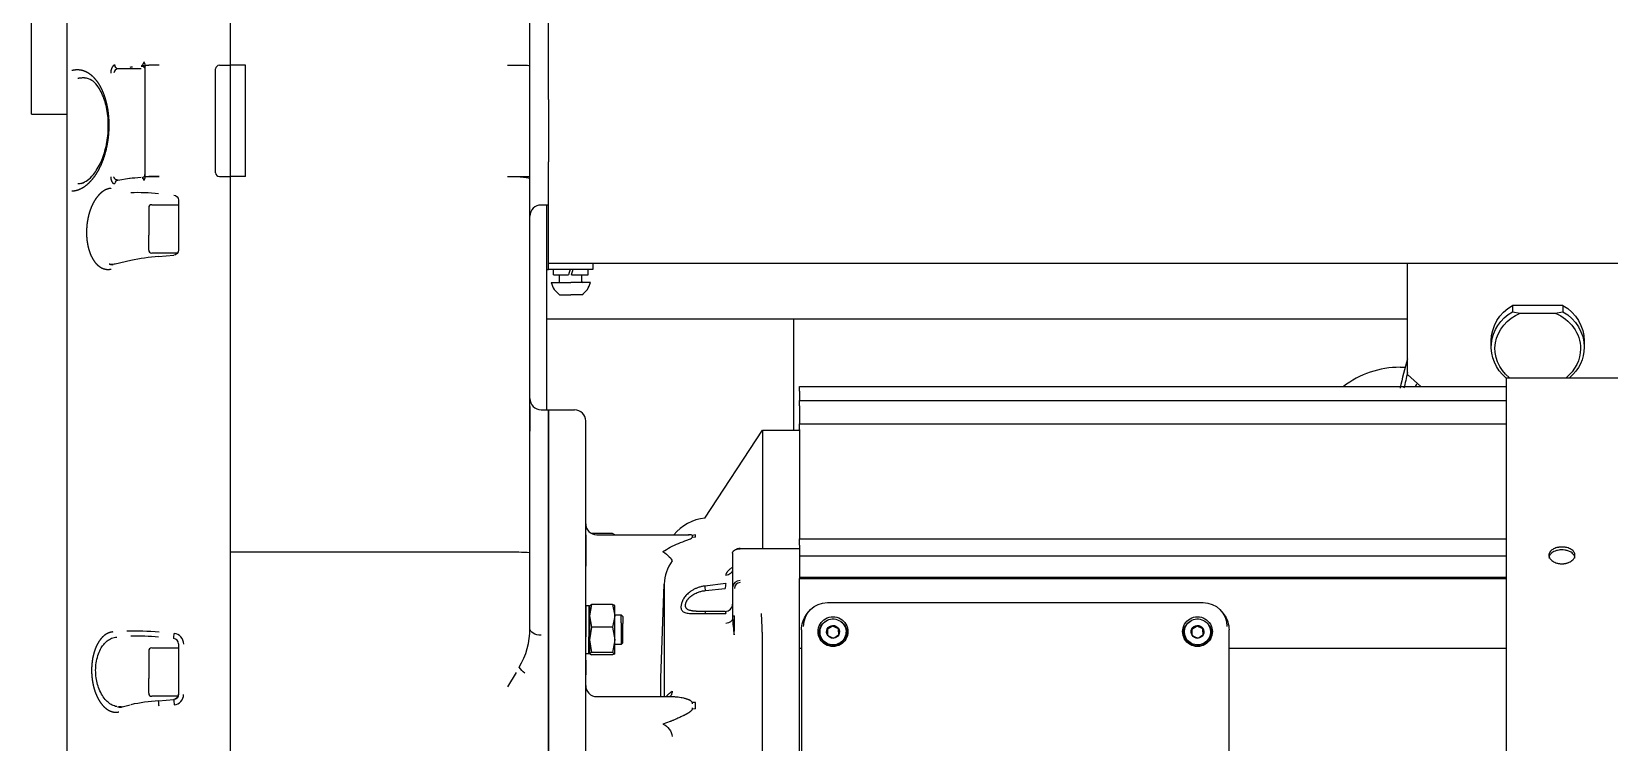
# Model space of a CAD drawing. Extents: x -1899985 to -450366, y 556196 to 2151267.
# Drawn here: x -1713473 to -1712806, y 576924 to 577224 of the extents above; entities that cross this region are included whole.
import ezdxf

# ---------------------------------------------------------------- set-up
doc = ezdxf.new("R2010")
doc.units = 0
doc.header["$LTSCALE"] = 1000
doc.header["$MEASUREMENT"] = 0
for name, color, linetype in [('A-LIN-V', 9, 'Continuous'), ('EWHS5T6M-1', 7, 'Continuous'), ('EWHS5T6M-3', 7, 'Continuous'), ('FHSGH10105-主梁-06', 7, 'Continuous')]:
    doc.layers.add(name, color=color, linetype=linetype)

# ---------------------------------------------------------------- blocks, each defined once
blk = doc.blocks.new('3243243')
at = {"layer": 'EWHS5T6M-1', "color": 4, "linetype": 'Continuous'}
for p, q in [((1568314.95, 576430.47), (1568314.95, 576477.49)), ((1568571.09, 576457.06), (1568573.21, 576457.06))]:
    blk.add_line(p, q, dxfattribs=at)
for centre, radius, start, end in [((1568717.23, 576417.78), 149.29, 163.31441, 168.24061), ((1568571.09, 576417.78), 39.29, 90, 127.58862), ((1568717.23, 576417.78), 147.71, 165.4857, 168.1137)]:
    blk.add_arc(centre, radius, start, end, dxfattribs=at)
at = {"layer": 'EWHS5T6M-3', "color": 4, "linetype": 'Continuous'}
for p, q in [((1568211.23, 576570.15), (1568211.23, 576973.28)), ((1568076.87, 576584.59), (1568076.87, 576727.05)), ((1568076.87, 576584.59), (1568076.87, 576726.22)), ((1568007.73, 576719.25), (1568007.73, 576580.31)), ((1567992.8, 576563.92), (1567992.8, 576673.92)), ((1568203.37, 576584.45), (1568203.37, 576676.6)), ((1567992.8, 576563.92), (1567992.8, 576587.49)), ((1568007.73, 576580.31), (1568007.73, 576554.76)), ((1568039.16, 576583.08), (1568029.42, 576583.08)), ((1568040.73, 576583.5), (1568040.82, 576584.5)), ((1568040.73, 576583.5), (1568040.73, 576538.44)), ((1568040.82, 576584.5), (1568040.79, 576584.49)), ((1568046.66, 576584.59), (1568042.3, 576584.59)), ((1568070.59, 576539.2), (1568070.59, 576583.02)), ((1568072.16, 576584.59), (1568076.87, 576584.59)), ((1568076.87, 576582.05), (1568076.87, 576584.59)), ((1568076.87, 576582.05), (1568076.87, 576584.59)), ((1568083.16, 576584.59), (1568076.87, 576584.59)), ((1568076.87, 576577), (1568076.87, 576582.05)), ((1568076.87, 576577), (1568076.87, 576582.05)), ((1568083.16, 576537.63), (1568083.16, 576584.59)), ((1568193.95, 576584.59), (1568201.8, 576584.59)), ((1568203.37, 576537.49), (1568203.37, 576584.45)), ((1568076.87, 576541.93), (1568076.87, 576577)), ((1568076.87, 576541.93), (1568076.87, 576577)), ((1568211.23, 576570.15), (1568211.23, 576543.85)), ((1567992.8, 576563.92), (1568007.73, 576563.92)), ((1567992.8, 576563.92), (1568007.73, 576563.92)), ((1568007.73, 576563.92), (1568007.73, 576377.79)), ((1568007.73, 576554.76), (1568007.73, 576532.15)), ((1568076.87, 576537.63), (1568076.87, 576541.93)), ((1568076.87, 576537.63), (1568076.87, 576541.93)), ((1568211.23, 576542.71), (1568211.23, 576543.85)), ((1568211.23, 576501.06), (1568211.23, 576542.71)), ((1568029.01, 576536.13), (1568029.07, 576536.08)), ((1568029.19, 576536.11), (1568034.18, 576536.86)), ((1568040.82, 576537.54), (1568040.73, 576538.44)), ((1568040.79, 576537.53), (1568040.82, 576537.54)), ((1568046.66, 576537.63), (1568042.3, 576537.63)), ((1568072.16, 576537.63), (1568076.87, 576537.63)), ((1568076.87, 576380), (1568076.87, 576537.63)), ((1568076.87, 576378.96), (1568076.87, 576537.63)), ((1568083.16, 576537.63), (1568076.87, 576537.63)), ((1568193.95, 576537.63), (1568201.8, 576537.63)), ((1568203.37, 576536.8), (1568203.37, 576537.49)), ((1568203.37, 576378.76), (1568203.37, 576536.8)), ((1568007.73, 576532.15), (1568007.73, 576377.79)), ((1568054.87, 576527.6), (1568054.87, 576506.57)), ((1568042.29, 576520.95), (1568042.3, 576520.94)), ((1568042.3, 576524.45), (1568042.3, 576512.8)), ((1568043.56, 576525.71), (1568054.87, 576525.71)), ((1568211.23, 576525.57), (1568208.09, 576525.57)), ((1568210.45, 576525.57), (1568210.45, 576439.11)), ((1568042.3, 576510.05), (1568042.29, 576510.04)), ((1568042.3, 576506.54), (1568042.3, 576512.8)), ((1568034.77, 576502.22), (1568028.14, 576500.64)), ((1568054.45, 576505.28), (1568043.56, 576505.28)), ((1568046.47, 576503.84), (1568052.87, 576504.39)), ((1568211.23, 576501.06), (1569125.8, 576501.06)), ((1568211.23, 576498.55), (1568211.23, 576501.06)), ((1568230.09, 576498.55), (1568230.09, 576501.06)), ((1568574.23, 576454), (1568574.23, 576501.06)), ((1568211.23, 576498.18), (1568210.45, 576498.18)), ((1568211.23, 576498.18), (1568211.23, 576498.55)), ((1568211.23, 576498.55), (1568230.09, 576498.55)), ((1568213.35, 576496.03), (1568213.35, 576498.55)), ((1568213.35, 576496.03), (1568219.67, 576496.03)), ((1568215.95, 576493.28), (1568215.95, 576496.03)), ((1568220.35, 576498.55), (1568219.67, 576496.03)), ((1568220.97, 576496.03), (1568221.65, 576498.55)), ((1568220.97, 576496.03), (1568227.97, 576496.03)), ((1568225.37, 576493.28), (1568225.37, 576496.03)), ((1568227.97, 576496.03), (1568227.97, 576498.55)), ((1568212.41, 576492.89), (1568220.66, 576492.89)), ((1568215.95, 576487.71), (1568220.66, 576487.71)), ((1568228.91, 576492.89), (1568220.66, 576492.89)), ((1568225.37, 576487.71), (1568220.66, 576487.71)), ((1568224.29, 576487.71), (1568224.29, 576487.7)), ((1568639.89, 576483.19), (1568618.57, 576483.19)), ((1568618.57, 576483.19), (1568618.57, 576480.54)), ((1568618.57, 576480.54), (1568621.86, 576479.87)), ((1568621.86, 576479.87), (1568636.6, 576479.87)), ((1568636.6, 576479.87), (1568639.89, 576480.54)), ((1568639.89, 576483.19), (1568639.89, 576480.54)), ((1568609.59, 576465.58), (1568609.59, 576468.24)), ((1568648.87, 576468.24), (1568648.87, 576465.58)), ((1568574.23, 576454), (1568579.85, 576448.91)), ((1568317.3, 576446.98), (1568317.3, 576448.91)), ((1568317.3, 576448.91), (1568615.87, 576448.91)), ((1568317.3, 576446.98), (1568317.3, 576443.01)), ((1568615.87, 576452.63), (1568615.87, 576261.84)), ((1568615.87, 576452.63), (1568751.8, 576452.63)), ((1568203.37, 576440.51), (1568203.37, 576430.11)), ((1568317.3, 576440.82), (1568317.3, 576443.01)), ((1568317.3, 576443.01), (1568615.87, 576443.01)), ((1568317.3, 576440.82), (1568317.3, 576433.19)), ((1568208.09, 576439.11), (1568211.23, 576439.11)), ((1568211.23, 576439.11), (1568211.23, 576260.67)), ((1568211.23, 576145.96), (1568211.23, 576439.11)), ((1568211.23, 576439.11), (1568222.23, 576439.11)), ((1568226.95, 576148.99), (1568226.95, 576434.4)), ((1568317.3, 576430.75), (1568317.3, 576433.19)), ((1568317.3, 576433.19), (1568615.87, 576433.19)), ((1568277.31, 576393.35), (1568301.59, 576430.47)), ((1568301.59, 576430.47), (1568301.59, 576380.61)), ((1568301.59, 576430.47), (1568317.3, 576430.47)), ((1568317.3, 576430.75), (1568317.3, 576384.69)), ((1568238.29, 576386.81), (1568229.51, 576386.81)), ((1568239.2, 576386.3), (1568238.29, 576386.81)), ((1568226.95, 576386.33), (1568226.95, 576373.05)), ((1568231.66, 576386.29), (1568270.73, 576386.29)), ((1568239.2, 576386.29), (1568239.2, 576386.33)), ((1568273.3, 576386.27), (1568271.89, 576386.07)), ((1568271.89, 576386.07), (1568271.89, 576385.13)), ((1568273.3, 576385.35), (1568271.89, 576385.13)), ((1568273.3, 576385.35), (1568273.3, 576386.27)), ((1568292.16, 576380.61), (1568317.3, 576380.61)), ((1568317.3, 576382.01), (1568317.3, 576384.69)), ((1568317.3, 576384.69), (1568615.87, 576384.69)), ((1568317.3, 576382.01), (1568317.3, 576380.61)), ((1568317.3, 576380.61), (1568317.3, 576380.46)), ((1568317.3, 576380.46), (1568317.3, 576367.84)), ((1568007.73, 576377.79), (1568007.73, 576199.92)), ((1568007.73, 576377.79), (1568007.73, 576199.92)), ((1568076.87, 576181.06), (1568076.87, 576378.96)), ((1568193.95, 576378.96), (1568076.87, 576378.96)), ((1568076.87, 576181.06), (1568076.87, 576377.91)), ((1568203.37, 576346.8), (1568203.37, 576378.76)), ((1568289.02, 576378.54), (1568289.02, 576363.99)), ((1568317.3, 576377.44), (1568615.87, 576377.44)), ((1568226.95, 576365.91), (1568226.95, 576373.05)), ((1568615.87, 576368.25), (1568317.3, 576368.25)), ((1568317.3, 576367.01), (1568317.3, 576367.84)), ((1568317.3, 576367.84), (1568615.87, 576367.84)), ((1568317.3, 576338.31), (1568317.3, 576367.01)), ((1568258.66, 576325.8), (1568260.1, 576365.53)), ((1568260.1, 576365.53), (1568260.1, 576318.02)), ((1568286.15, 576365.8), (1568277.31, 576364.7)), ((1568277.58, 576362.8), (1568285.87, 576363.59)), ((1568289.02, 576363.99), (1568289.02, 576352.32)), ((1568226.95, 576356.5), (1568226.95, 576343.21)), ((1568226.95, 576356.5), (1568228.24, 576356.5)), ((1568228.24, 576356.5), (1568228.24, 576343.21)), ((1568228.24, 576356.5), (1568228.52, 576355.4)), ((1568229.43, 576356.97), (1568228.52, 576352.14)), ((1568228.52, 576356.5), (1568228.52, 576352.14)), ((1568228.65, 576356.54), (1568229.43, 576356.97)), ((1568238.29, 576356.97), (1568229.43, 576356.97)), ((1568238.29, 576356.97), (1568239.2, 576352.14)), ((1568239.2, 576356.46), (1568238.29, 576356.97)), ((1568239.2, 576352.14), (1568239.2, 576356.5)), ((1568285.87, 576353.96), (1568277.58, 576353.94)), ((1568320.28, 576352.71), (1568321.01, 576353.68)), ((1568329.09, 576357.71), (1568487.8, 576357.71)), ((1568495.88, 576353.68), (1568496.61, 576352.71)), ((1568228.52, 576352.14), (1568228.52, 576341.97)), ((1568228.52, 576352.14), (1568229.43, 576347.31)), ((1568229.43, 576347.31), (1568228.52, 576341.97)), ((1568238.29, 576347.31), (1568229.43, 576347.31)), ((1568239.2, 576352.14), (1568238.29, 576347.31)), ((1568238.29, 576347.31), (1568239.2, 576341.97)), ((1568239.2, 576352.57), (1568241.87, 576352.57)), ((1568239.2, 576341.97), (1568239.2, 576352.14)), ((1568241.87, 576349.19), (1568241.87, 576352.57)), ((1568241.87, 576352.57), (1568242.66, 576351.78)), ((1568241.87, 576349.19), (1568241.87, 576340)), ((1568242.66, 576351.78), (1568242.66, 576348.82)), ((1568242.66, 576340.78), (1568242.66, 576348.82)), ((1568277.31, 576353.07), (1568286.15, 576353.08)), ((1568289.02, 576352.32), (1568289.02, 576351.09)), ((1568331.3, 576347.81), (1568329.02, 576346.33)), ((1568331.3, 576347.81), (1568331.3, 576348.08)), ((1568333.73, 576346.58), (1568331.3, 576347.81)), ((1568333.73, 576346.58), (1568333.73, 576346.85)), ((1568333.87, 576343.87), (1568333.73, 576346.58)), ((1568485.3, 576347.81), (1568483.02, 576346.33)), ((1568485.3, 576347.81), (1568485.3, 576348.08)), ((1568487.73, 576346.58), (1568485.3, 576347.81)), ((1568487.73, 576346.58), (1568487.73, 576346.85)), ((1568487.87, 576343.87), (1568487.73, 576346.58)), ((1568054.87, 576340.3), (1568054.87, 576319.03)), ((1568226.95, 576336.07), (1568226.95, 576343.21)), ((1568228.24, 576336.07), (1568228.24, 576343.21)), ((1568228.52, 576341.97), (1568229.43, 576336.62)), ((1568228.52, 576341.97), (1568228.52, 576336.11)), ((1568239.2, 576341.97), (1568238.29, 576336.62)), ((1568239.2, 576336.11), (1568239.2, 576341.97)), ((1568241.87, 576340), (1568239.2, 576340)), ((1568242.66, 576340.78), (1568241.87, 576340)), ((1568301.59, 576169.54), (1568301.59, 576345.23)), ((1568318.09, 576346.15), (1568318.09, 576188.03)), ((1568325.95, 576344.82), (1568325.95, 576345.32)), ((1568336.95, 576345.32), (1568336.95, 576344.82)), ((1568479.95, 576344.82), (1568479.95, 576345.32)), ((1568490.95, 576345.32), (1568490.95, 576344.82)), ((1568498.8, 576188.03), (1568498.8, 576346.15)), ((1568042.29, 576333.82), (1568042.3, 576333.82)), ((1568042.3, 576337.33), (1568042.3, 576325.68)), ((1568043.56, 576338.59), (1568054.87, 576338.59)), ((1568228.24, 576336.07), (1568226.95, 576336.07)), ((1568226.95, 576333.38), (1568226.95, 576327.23)), ((1568228.52, 576337.17), (1568228.24, 576336.07)), ((1568229.43, 576336.62), (1568228.52, 576336.11)), ((1568228.52, 576336.11), (1568229.43, 576335.59)), ((1568228.52, 576336.07), (1568228.52, 576336.11)), ((1568238.29, 576336.62), (1568229.43, 576336.62)), ((1568238.29, 576335.59), (1568229.43, 576335.59)), ((1568238.29, 576336.62), (1568239.2, 576336.11)), ((1568239.2, 576336.11), (1568238.29, 576335.59)), ((1568317.3, 576181.76), (1568317.3, 576338.31)), ((1568318.09, 576338.31), (1568317.3, 576338.31)), ((1568615.87, 576338.31), (1568498.8, 576338.31)), ((1568197.56, 576328.24), (1568193.95, 576322.15)), ((1568226.95, 576320.09), (1568226.95, 576327.23)), ((1568042.3, 576322.93), (1568042.29, 576322.92)), ((1568042.3, 576319.42), (1568042.3, 576325.68)), ((1568258.66, 576318.02), (1568258.66, 576325.8)), ((1568031.14, 576313.76), (1568034.44, 576314.56)), ((1568054.7, 576318.16), (1568043.56, 576318.16)), ((1568046.47, 576316.24), (1568052.98, 576316.81)), ((1568231.66, 576318.02), (1568263.74, 576318.02)), ((1568271.89, 576315.48), (1568271.87, 576314.9)), ((1568271.87, 576313.28), (1568271.89, 576312.7)), ((1568273.3, 576315.54), (1568271.89, 576315.48)), ((1568273.3, 576312.84), (1568273.3, 576315.54)), ((1568262.65, 576307.49), (1568259.61, 576306.34)), ((1568273.3, 576312.84), (1568271.89, 576312.7))]:
    blk.add_line(p, q, dxfattribs=at)
for centre, radius, start, end in [((1568029.48, 576581.2), 1.88, 91.77406, 174.57395), ((1568038.31, 576584.51), 2.48, 359.43936, 37.8711), ((1568072.16, 576583.02), 1.57, 90, 180), ((1568038.1, 576537.53), 2.68, 323.6578, 359.87958), ((1568072.16, 576539.2), 1.57, 180, 270), ((1568037.27, 576439.8), 91, 84.20105, 91.57972), ((1568043.56, 576524.45), 1.26, 90, 180), ((1568208.09, 576520.86), 4.71, 90, 180), ((1568043.56, 576506.54), 1.26, 180, 270), ((1568026.96, 576504.49), 4.11, 253.4261, 275.47231), ((1568053.5, 576409.33), 94.76, 94.25385, 101.4015), ((1568215.55, 576493.28), 0.393, 270, 0), ((1568225.77, 576493.28), 0.393, 180, 270), ((1568220.66, 576494.72), 8.45, 192.48547, 236.08829), ((1568220.66, 576494.72), 8.45, 303.91171, 347.51453), ((1568208.09, 576443.83), 4.71, 180, 270), ((1568222.23, 576434.4), 4.71, 0, 90), ((1568278.95, 576374.56), 18.86, 95, 141.53395), ((1568231.66, 576391.01), 4.71, 180, 270), ((1568196.3, 576265.85), 113.13, 86.41587, 91.19333), ((1568277.85, 576364.86), 17.76, 144.00787, 177.83436), ((1568292.08, 576363.91), 3.07, 88.58904, 178.55061), ((1568198.85, 576352.45), 79.41, 7.48674, 8.87565), ((1568368.39, 576354.47), 83.02, 172.15893, 173.69415), ((1568292.19, 576363.75), 2.39, 90.77493, 180.75662), ((1568285.88, 576357.1), 3.14, 269.96215, 359.96208), ((1568173.33, 576346.38), 30.04, 327.97973, 0.80396), ((1568346.54, 576353.51), 57.58, 182.41061, 189.36963), ((1567340.68, 576356.31), 949.13, 359.2651, 359.74293), ((1567769.48, 576326.05), 532.45, 2.06466, 2.91411), ((1568311.23, 576376.56), 34.84, 300.70928, 305.18085), ((1568874.9, 576374.39), 546.59, 182.91433, 183.19856), ((1568347.33, 576376.71), 32.81, 240.75757, 245.50843), ((1568872.64, 576374.27), 539.61, 182.91249, 183.2004), ((1568465.23, 576376.56), 34.84, 300.70928, 305.18085), ((1569028.9, 576374.39), 546.59, 182.91433, 183.19856), ((1568501.33, 576376.71), 32.81, 240.75757, 245.50843), ((1569026.64, 576374.27), 539.61, 182.91249, 183.2004), ((1568034.65, 576200.14), 145.55, 85.26506, 90.62776), ((1568037.36, 576256.32), 87.26, 84.00964, 91.70571), ((1567864.24, 576360.95), 189.52, 354.42438, 355.05675), ((1568052.62, 576340.3), 2.25, 0.07378, 83.82513), ((1568052.65, 576340.22), 4.43, 359.85834, 84.69577), ((1568301.76, 576345.23), 0.171, 178.95649, 182.85425), ((1568345.2, 576372.54), 32.83, 240.75922, 245.50678), ((1568313.78, 576372.65), 34.88, 300.71139, 305.17874), ((1568499.2, 576372.54), 32.83, 240.75922, 245.50678), ((1568467.78, 576372.65), 34.88, 300.71139, 305.17874), ((1568043.56, 576337.33), 1.26, 90, 180), ((1568231.66, 576322.73), 4.71, 180, 270), ((1568030.36, 576317.73), 4.19, 252.97509, 273.81654), ((1568053.44, 576223.15), 93.34, 94.28115, 101.53915), ((1568043.56, 576319.42), 1.26, 180, 270), ((1568129.43, 576322.15), 76.75, 183.99545, 185.70904), ((1568052.63, 576319.03), 2.24, 276.0525, 0.05241), ((1568052.65, 576318.92), 4.42, 275.29196, 0.15393)]:
    blk.add_arc(centre, radius, start, end, dxfattribs=at)
at = {"layer": 'EWHS5T6M-3', "color": 4, "linetype": 'Continuous', "extrusion": (0, 0, -1)}
for centre, major_axis, ratio, start_param, end_param in [((1568046.66, 576583.22), (-14.14, 0), 0.087156, 0.523599, 0.664081), ((1568039.16, 576582.7), (1.57, 0), 0.996195, 4.712389, 6.283185), ((1568039.16, 576583.5), (1.57, 0), 0.786918, 4.994332, 6.283185), ((1568042.3, 576584.45), (1.57, 0), 0.087156, 3.482259, 4.712389), ((1568201.8, 576584.45), (1.57, 0), 0.087156, 4.712389, 6.283185), ((1568034.41, 576535.31), (0.23, -1.55), 0.86273, 3.141593, 3.314816), ((1568046.66, 576536.26), (-14.14, 0), 0.087156, 0.523599, 1.011737), ((1568039.16, 576538.44), (1.57, 0), 0.882114, 0, 1.288854), ((1568046.66, 576536.26), (-15.71, 0), 0.087156, 1.187697, 1.570796), ((1568042.3, 576537.49), (-1.57, 0), 0.087156, 0.340666, 1.570796), ((1568193.95, 576536.8), (9.43, 0), 0.087156, 4.712389, 6.283185), ((1568201.8, 576537.49), (-1.57, 0), 0.087156, 1.570796, 3.141593), ((1568052.67, 576527.6), (2.2, 0), 0.996195, 4.799655, 6.283185), ((1568052.67, 576506.57), (-2.2, 0), 0.996195, 3.141593, 4.625123), ((1568629.23, 576465.58), (19.64, 0), 0.906308, 2.318559, 4.138876), ((1568629.23, 576468.24), (19.64, 0), 0.906308, 3.141593, 4.138876), ((1568629.23, 576464.92), (18.07, 0), 0.906308, 2.292842, 4.292278), ((1568629.23, 576464.92), (-18.07, 0), 0.906308, 1.990908, 3.141593), ((1568629.23, 576468.24), (19.64, 0), 0.906308, 5.285902, 6.283185), ((1568629.23, 576465.58), (-19.64, 0), 0.906308, 2.144309, 3.141593), ((1568629.23, 576464.92), (18.07, 0), 0.906308, 0, 0.84875), ((1568629.23, 576465.58), (19.64, 0), 0.906308, 0, 0.814997), ((1568511.37, 576487.54), (-78.57, 0), 0.906308, 3.692209, 3.714995), ((1568259.61, 576377.8), (3.81, -2.78), 0.246907, 4.534324, 6.060506), ((1568329.09, 576347.66), (10.09, 0), 0.996195, 3.141593, 4.712389), ((1568487.8, 576347.66), (10.09, 0), 0.996195, 4.712389, 6.283185), ((1568208.09, 576346.8), (4.71, 0), 0.616789, 1.570796, 3.141593), ((1568285.87, 576351.09), (-3.14, 0), 0.692826, 3.141565, 4.625123), ((1568329.09, 576346.15), (-11, 0), 0.996195, 0, 0.642281), ((1568331.45, 576345.44), (6.29, 0), 0.996195, 1.570796, 4.712389), ((1568331.45, 576344.82), (5.92, 0), 0.996195, 2.540562, 4.159734), ((1568331.45, 576345.32), (5.5, 0), 0.996195, 1.517654, 4.659247), ((1568331.45, 576345.37), (2.72, 0), 0.996195, 2.564851, 3.612049), ((1568331.45, 576345.37), (-2.72, 0), 0.996195, 0.470456, 1.517654), ((1568331.45, 576345.32), (-5.5, 0), 0.996195, 1.517654, 4.659247), ((1568331.45, 576345.37), (-2.72, 0), 0.996195, 1.517654, 2.564851), ((1568331.45, 576345.44), (-6.29, 0), 0.996195, 1.570796, 4.712389), ((1568331.45, 576345.37), (-2.72, 0), 0.996195, 2.564851, 3.612049), ((1568331.45, 576344.82), (-5.92, 0), 0.996195, 2.123451, 3.742624), ((1568485.45, 576345.44), (6.29, 0), 0.996195, 1.570796, 4.712389), ((1568485.45, 576344.82), (5.92, 0), 0.996195, 2.540562, 4.159734), ((1568485.45, 576345.32), (5.5, 0), 0.996195, 1.517654, 4.659247), ((1568485.45, 576345.37), (2.72, 0), 0.996195, 2.564851, 3.612049), ((1568485.45, 576345.37), (-2.72, 0), 0.996195, 0.470456, 1.517654), ((1568485.45, 576345.32), (-5.5, 0), 0.996195, 1.517654, 4.659247), ((1568485.45, 576345.37), (-2.72, 0), 0.996195, 1.517654, 2.564851), ((1568485.45, 576345.44), (-6.29, 0), 0.996195, 1.570796, 4.712389), ((1568485.45, 576345.37), (-2.72, 0), 0.996195, 2.564851, 3.612049), ((1568485.45, 576344.82), (-5.92, 0), 0.996195, 2.123451, 3.742624), ((1568487.8, 576346.15), (11, 0), 0.996195, 5.640904, 6.283185), ((1568331.45, 576344.82), (5.5, 0), 0.996195, 1.517654, 3.141593), ((1568331.45, 576345.37), (2.72, 0), 0.996195, 1.517654, 2.564851), ((1568331.45, 576345.37), (2.72, 0), 0.996195, 0.470456, 1.517654), ((1568331.45, 576344.82), (-5.5, 0), 0.996195, 3.141593, 4.659247), ((1568485.45, 576344.82), (5.5, 0), 0.996195, 1.517654, 3.141593), ((1568485.45, 576345.37), (2.72, 0), 0.996195, 1.517654, 2.564851), ((1568485.45, 576345.37), (2.72, 0), 0.996195, 0.470456, 1.517654), ((1568485.45, 576344.82), (-5.5, 0), 0.996195, 3.141593, 4.659247), ((1568201.24, 576330.27), (3.22, -3.45), 0.378821, 1.18491, 1.960757), ((1568052.63, 576319.03), (-2.25, 0.04), 0.998994, 3.125734, 4.59105), ((1568259.61, 576302.16), (2.61, -3.93), 0.728317, 3.880999, 5.407181)]:
    blk.add_ellipse(centre, major_axis=major_axis, ratio=ratio, start_param=start_param, end_param=end_param, dxfattribs=at)
at = {"layer": 'EWHS5T6M-3', "color": 4, "linetype": 'Continuous'}
for points, degree, knots in [([(1568009.84, 576531.51), (1568011.35, 576531.56), (1568012.85, 576532.15), (1568014.36, 576532.73), (1568015.79, 576533.83), (1568017.21, 576534.92), (1568018.51, 576536.48), (1568019.81, 576538.03), (1568020.92, 576539.99), (1568022.02, 576541.94), (1568022.9, 576544.21), (1568023.77, 576546.48), (1568024.38, 576548.97), (1568024.98, 576551.46), (1568025.29, 576554.07), (1568025.6, 576556.68), (1568025.6, 576559.3), (1568025.6, 576561.91), (1568025.29, 576564.43), (1568024.98, 576566.94), (1568024.38, 576569.25), (1568023.77, 576571.56), (1568022.9, 576573.57), (1568022.02, 576575.57), (1568020.92, 576577.2), (1568019.81, 576578.81), (1568018.51, 576579.98), (1568017.22, 576581.15), (1568015.79, 576581.81), (1568014.36, 576582.47), (1568012.85, 576582.6), (1568011.35, 576582.73), (1568009.84, 576582.33)], 2, [0, 0, 0, 0.0625, 0.0625, 0.125, 0.125, 0.1875, 0.1875, 0.25, 0.25, 0.3125, 0.3125, 0.375, 0.375, 0.4375, 0.4375, 0.5, 0.5, 0.5625, 0.5625, 0.625, 0.625, 0.6875, 0.6875, 0.75, 0.75, 0.8125, 0.8125, 0.875, 0.875, 0.9375, 0.9375, 1, 1, 1]), ([(1568028.06, 576584.72), (1568027.7, 576584.66), (1568027.37, 576584.37), (1568027.04, 576584.09), (1568026.78, 576583.61), (1568026.52, 576583.13), (1568026.39, 576582.53), (1568026.25, 576581.94), (1568026.25, 576581.31)], 2, [0, 0, 0, 0.25, 0.25, 0.5, 0.5, 0.75, 0.75, 1, 1, 1]), ([(1568029.42, 576583.08), (1568029.07, 576583.1), (1568028.71, 576583.29), (1568028.21, 576583.89), (1568028.06, 576584.31), (1568028.06, 576584.72)], 3, [0, 0, 0, 0, 0.5, 0.5, 1, 1, 1, 1]), ([(1568039.6, 576584.69), (1568039.58, 576584.66), (1568039.55, 576584.59), (1568039.49, 576584.51), (1568039.43, 576584.44), (1568039.37, 576584.37), (1568039.3, 576584.33), (1568039.23, 576584.29), (1568039.18, 576584.27), (1568039.16, 576584.27)], 3, [0, 0, 0, 0, 0.129131, 0.262792, 0.401034, 0.543884, 0.691341, 0.843389, 1, 1, 1, 1]), ([(1568040.27, 576586.04), (1568040.26, 576586.01), (1568040.26, 576585.95), (1568040.24, 576585.86), (1568040.21, 576585.77), (1568040.18, 576585.67), (1568040.13, 576585.57), (1568040.08, 576585.46), (1568040.02, 576585.36), (1568039.93, 576585.21), (1568039.82, 576585.04), (1568039.7, 576584.85), (1568039.63, 576584.74), (1568039.6, 576584.69)], 3, [0, 0, 0, 0, 0.046213, 0.095895, 0.149811, 0.208554, 0.272571, 0.342192, 0.417658, 0.499136, 0.665682, 0.832684, 1, 1, 1, 1]), ([(1568012.39, 576579.11), (1568012.53, 576579.14), (1568012.79, 576579.19), (1568013.18, 576579.26), (1568013.56, 576579.31), (1568013.93, 576579.34), (1568014.28, 576579.36), (1568014.62, 576579.36), (1568014.95, 576579.36), (1568015.26, 576579.34), (1568015.54, 576579.32), (1568015.72, 576579.3), (1568015.79, 576579.29)], 3, [0, 0, 0, 0, 0.0181215, 0.0356849, 0.0526911, 0.0691411, 0.085036, 0.1003767, 0.1151641, 0.129399, 0.1430824, 0.15322, 0.15322, 0.15322, 0.15322]), ([(1568013.97, 576534.7), (1568015.71, 576535.47), (1568018.13, 576536.84), (1568022.21, 576543.31), (1568024.45, 576550.07), (1568025.46, 576557.69), (1568025.01, 576565.2), (1568023.21, 576571.82), (1568020.67, 576576.14), (1568018.12, 576578.63), (1568016.38, 576579.09), (1568015.24, 576579.34)], 3, [0, 0, 0, 0, 0.182956, 0.293819, 0.396585, 0.497863, 0.598718, 0.698185, 0.807965, 0.892562, 1, 1, 1, 1]), ([(1568014.31, 576534.77), (1568014.2, 576534.75), (1568013.84, 576534.67), (1568013.2, 576534.56), (1568012.67, 576534.53), (1568012.39, 576534.51)], 3, [0.91364602, 0.91364602, 0.91364602, 0.91364602, 0.92836282, 0.9630183, 1, 1, 1, 1]), ([(1568026.25, 576537.48), (1568026.25, 576536.86), (1568026.39, 576536.3), (1568026.52, 576535.75), (1568026.78, 576535.35), (1568027.03, 576534.95), (1568027.37, 576534.76), (1568027.7, 576534.57), (1568028.06, 576534.62)], 2, [0, 0, 0, 0.25, 0.25, 0.5, 0.5, 0.75, 0.75, 1, 1, 1]), ([(1568029.42, 576536.12), (1568029.36, 576536.12), (1568029.25, 576536.11), (1568029.08, 576536.12), (1568028.93, 576536.14), (1568028.79, 576536.17), (1568028.66, 576536.21), (1568028.54, 576536.25), (1568028.44, 576536.29), (1568028.35, 576536.34), (1568028.23, 576536.41), (1568028.08, 576536.52), (1568027.92, 576536.7), (1568027.79, 576536.89), (1568027.7, 576537.1), (1568027.63, 576537.32), (1568027.62, 576537.47), (1568027.61, 576537.55)], 3, [0, 0, 0, 0, 0.075871, 0.146671, 0.212405, 0.273077, 0.328693, 0.379262, 0.424794, 0.465303, 0.500811, 0.597627, 0.687782, 0.772055, 0.851394, 0.926938, 1, 1, 1, 1]), ([(1568029.42, 576536.12), (1568029.1, 576536.14), (1568028.72, 576536), (1568028.19, 576535.41), (1568028.07, 576534.99), (1568028.06, 576534.62)], 3, [0, 0, 0, 0, 0.503981, 0.503981, 1, 1, 1, 1]), ([(1568039.6, 576537.11), (1568039.61, 576537.09), (1568039.65, 576537.04), (1568039.71, 576536.96), (1568039.78, 576536.87), (1568039.86, 576536.77), (1568039.96, 576536.66), (1568040.05, 576536.54), (1568040.14, 576536.4), (1568040.2, 576536.25), (1568040.25, 576536.1), (1568040.26, 576535.99), (1568040.27, 576535.94)], 3, [0, 0, 0, 0, 0.096597, 0.194899, 0.294943, 0.396756, 0.500362, 0.61835, 0.725629, 0.823603, 0.914215, 1, 1, 1, 1]), ([(1568026.43, 576532.63), (1568025.42, 576532.56), (1568024.43, 576532.15), (1568023.44, 576531.74), (1568022.49, 576530.99), (1568021.55, 576530.25), (1568020.69, 576529.2), (1568019.84, 576528.16), (1568019.11, 576526.85), (1568018.38, 576525.54), (1568017.8, 576524.03), (1568017.23, 576522.52), (1568016.83, 576520.87), (1568016.44, 576519.22), (1568016.23, 576517.49), (1568016.03, 576515.76), (1568016.03, 576514.02), (1568016.03, 576512.29), (1568016.23, 576510.62), (1568016.44, 576508.95), (1568016.83, 576507.42), (1568017.23, 576505.88), (1568017.8, 576504.54), (1568018.38, 576503.21), (1568019.11, 576502.12), (1568019.84, 576501.04), (1568020.69, 576500.25), (1568021.55, 576499.46), (1568022.49, 576499), (1568023.43, 576498.54), (1568024.43, 576498.43), (1568025.42, 576498.31), (1568026.43, 576498.55)], 2, [0, 0, 0, 0.0625, 0.0625, 0.125, 0.125, 0.1875, 0.1875, 0.25, 0.25, 0.3125, 0.3125, 0.375, 0.375, 0.4375, 0.4375, 0.5, 0.5, 0.5625, 0.5625, 0.625, 0.625, 0.6875, 0.6875, 0.75, 0.75, 0.8125, 0.8125, 0.875, 0.875, 0.9375, 0.9375, 1, 1, 1]), ([(1568027.29, 576500.51), (1568027.23, 576500.51), (1568026.87, 576500.47), (1568026.28, 576500.49), (1568025.76, 576500.55), (1568025.53, 576500.6)], 3, [0.02892131, 0.02892131, 0.02892131, 0.02892131, 0.03559755, 0.06539483, 0.0893273, 0.0893273, 0.0893273, 0.0893273]), ([(1568259.61, 576379.21), (1568260.55, 576379.86), (1568261.59, 576380.48), (1568263.83, 576381.67), (1568264.98, 576382.21), (1568267.34, 576383.21), (1568268.54, 576383.66), (1568270.2, 576384.28), (1568270.74, 576384.47), (1568271.6, 576384.83), (1568271.92, 576385), (1568271.89, 576385.13)], 3, [0, 0, 0, 0, 0.25, 0.25, 0.5, 0.5, 0.75, 0.75, 0.875, 0.875, 1, 1, 1, 1]), ([(1568271.89, 576386.07), (1568271.91, 576386.17), (1568271.74, 576386.23), (1568271.33, 576386.28), (1568271.17, 576386.28), (1568270.82, 576386.29), (1568270.64, 576386.29), (1568270.44, 576386.29)], 3, [0, 0, 0, 0, 0.125, 0.125, 0.1875, 0.1875, 0.25, 0.25, 0.25, 0.25]), ([(1568289.02, 576378.54), (1568289.02, 576378.58), (1568289.02, 576378.66), (1568289.04, 576378.79), (1568289.08, 576378.92), (1568289.12, 576379.04), (1568289.18, 576379.16), (1568289.25, 576379.27), (1568289.33, 576379.38), (1568289.42, 576379.49), (1568289.51, 576379.59), (1568289.62, 576379.68), (1568289.73, 576379.77), (1568289.85, 576379.86), (1568289.97, 576379.93), (1568290.1, 576380.01), (1568290.23, 576380.07), (1568290.36, 576380.13), (1568290.5, 576380.19), (1568290.64, 576380.23), (1568290.78, 576380.28), (1568290.92, 576380.32), (1568291.06, 576380.35), (1568291.21, 576380.38), (1568291.35, 576380.4), (1568291.49, 576380.42), (1568291.63, 576380.43), (1568291.76, 576380.44), (1568291.9, 576380.45), (1568292.03, 576380.46), (1568292.12, 576380.46), (1568292.16, 576380.46)], 3, [0, 0, 0, 0, 0.043815, 0.086945, 0.129389, 0.171151, 0.212229, 0.252628, 0.292346, 0.331388, 0.369753, 0.407445, 0.444466, 0.480818, 0.516503, 0.551525, 0.585887, 0.619591, 0.652642, 0.685043, 0.716798, 0.747913, 0.778391, 0.808237, 0.837458, 0.866059, 0.894046, 0.921426, 0.948207, 0.974395, 1, 1, 1, 1]), ([(1568639.45, 576381.17), (1568639.34, 576381.17), (1568639.14, 576381.17), (1568638.83, 576381.15), (1568638.52, 576381.12), (1568638.22, 576381.09), (1568637.93, 576381.04), (1568637.63, 576380.98), (1568637.1, 576380.86), (1568636.37, 576380.61), (1568635.53, 576380.18), (1568634.84, 576379.66), (1568634.33, 576379.06), (1568634.02, 576378.4), (1568633.91, 576377.71), (1568634.01, 576377.01), (1568634.33, 576376.33), (1568634.84, 576375.71), (1568635.53, 576375.15), (1568636.36, 576374.7), (1568637.16, 576374.41), (1568637.84, 576374.25), (1568638.37, 576374.16), (1568638.9, 576374.11), (1568639.26, 576374.1), (1568639.45, 576374.1)], 3, [0, 0, 0, 0, 0.017969, 0.035808, 0.053574, 0.071324, 0.089115, 0.107004, 0.125048, 0.18751, 0.2499, 0.312443, 0.374783, 0.437331, 0.499754, 0.56222, 0.624775, 0.687117, 0.749694, 0.81201, 0.874549, 0.905951, 0.937122, 0.96837, 1, 1, 1, 1]), ([(1568639.45, 576379.96), (1568639.16, 576379.96), (1568638.54, 576379.94), (1568637.56, 576379.78), (1568636.51, 576379.47), (1568635.22, 576378.84), (1568634.19, 576377.81), (1568633.95, 576376.9), (1568633.95, 576376.5), (1568633.95, 576376.5)], 3, [0, 0, 0, 0, 0.0498308, 0.1081871, 0.1750598, 0.2504376, 0.3920247, 0.4999332, 0.5001595, 0.5001595, 0.5001595, 0.5001595]), ([(1568639.45, 576374.1), (1568639.54, 576374.1), (1568639.72, 576374.1), (1568639.98, 576374.11), (1568640.25, 576374.14), (1568640.61, 576374.18), (1568641.05, 576374.25), (1568641.55, 576374.37), (1568642.04, 576374.53), (1568642.66, 576374.77), (1568643.36, 576375.15), (1568644.05, 576375.7), (1568644.56, 576376.33), (1568644.87, 576377.01), (1568644.98, 576377.7), (1568644.88, 576378.39), (1568644.56, 576379.05), (1568644.05, 576379.66), (1568643.36, 576380.18), (1568642.52, 576380.61), (1568641.72, 576380.88), (1568641.05, 576381.03), (1568640.52, 576381.11), (1568639.99, 576381.16), (1568639.63, 576381.17), (1568639.45, 576381.17)], 3, [0, 0, 0, 0, 0.015617, 0.031217, 0.046838, 0.062519, 0.093859, 0.125183, 0.156348, 0.187563, 0.250185, 0.312521, 0.375062, 0.437522, 0.499933, 0.562494, 0.624855, 0.687415, 0.749875, 0.812345, 0.87492, 0.906097, 0.937303, 0.968653, 1, 1, 1, 1]), ([(1568644.95, 576376.5), (1568644.95, 576376.9), (1568644.7, 576377.81), (1568643.6, 576378.91), (1568642.08, 576379.6), (1568640.71, 576379.92), (1568639.84, 576379.95), (1568639.45, 576379.96)], 3, [0.500163, 0.500163, 0.500163, 0.500163, 0.6080037, 0.7495025, 0.8480688, 0.931583, 1, 1, 1, 1]), ([(1568289, 576372.61), (1568288.81, 576372.48), (1568288.19, 576372.06), (1568287.46, 576371.48), (1568286.93, 576370.91), (1568286.65, 576370.57), (1568286.47, 576370.27), (1568286.32, 576369.99), (1568286.22, 576369.72), (1568286.16, 576369.45), (1568286.15, 576369.26), (1568286.15, 576369.17)], 3, [0.1382956, 0.1382956, 0.1382956, 0.1382956, 0.2500172, 0.4998753, 0.6030875, 0.6772768, 0.7499776, 0.8148651, 0.874988, 0.9374957, 1, 1, 1, 1]), ([(1568289.02, 576371.77), (1568289.02, 576371.18), (1568288.74, 576370.51), (1568287.64, 576369.51), (1568286.86, 576369.23), (1568286.15, 576369.17)], 3, [0, 0, 0, 0, 0.5, 0.5, 1, 1, 1, 1]), ([(1568277.31, 576364.7), (1568276.82, 576364.63), (1568275.89, 576364.49), (1568274.55, 576364.1), (1568273.32, 576363.62), (1568272.2, 576363.05), (1568271.2, 576362.39), (1568270.08, 576361.5), (1568268.95, 576360.32), (1568267.96, 576358.82), (1568267.32, 576357.32), (1568267.08, 576355.81), (1568267.36, 576354.48), (1568268.45, 576353.58), (1568270.12, 576353.19), (1568272.2, 576353.04), (1568274.58, 576353.05), (1568276.37, 576353.07), (1568277.31, 576353.07)], 3, [0, 0, 0, 0, 0.046911, 0.091358, 0.133588, 0.173887, 0.212578, 0.250021, 0.313574, 0.374949, 0.43869, 0.499966, 0.579793, 0.660027, 0.750395, 0.825815, 0.908239, 1, 1, 1, 1]), ([(1568269.13, 576356.52), (1568269.13, 576356.58), (1568269.13, 576356.72), (1568269.15, 576356.93), (1568269.19, 576357.14), (1568269.24, 576357.35), (1568269.3, 576357.56), (1568269.37, 576357.78), (1568269.46, 576358), (1568269.57, 576358.21), (1568269.68, 576358.43), (1568269.81, 576358.65), (1568269.96, 576358.87), (1568270.11, 576359.08), (1568270.29, 576359.3), (1568270.47, 576359.51), (1568270.67, 576359.73), (1568270.88, 576359.94), (1568271.11, 576360.15), (1568271.35, 576360.35), (1568271.6, 576360.55), (1568272.04, 576360.88), (1568272.69, 576361.31), (1568273.6, 576361.77), (1568274.68, 576362.21), (1568276.01, 576362.58), (1568277.03, 576362.72), (1568277.58, 576362.8)], 3, [0, 0, 0, 0, 0.025288, 0.050219, 0.074845, 0.099219, 0.123396, 0.147433, 0.171387, 0.195316, 0.219278, 0.243332, 0.267533, 0.291939, 0.316604, 0.341581, 0.366922, 0.392675, 0.418887, 0.445603, 0.472864, 0.500709, 0.581938, 0.664866, 0.750426, 0.865857, 1, 1, 1, 1]), ([(1568277.58, 576353.94), (1568277.42, 576353.94), (1568277.09, 576353.95), (1568276.62, 576353.95), (1568276.15, 576353.95), (1568275.7, 576353.96), (1568275.26, 576353.96), (1568274.83, 576353.97), (1568274.42, 576353.98), (1568274.02, 576354), (1568273.63, 576354.02), (1568273.25, 576354.04), (1568272.89, 576354.07), (1568272.53, 576354.11), (1568272.19, 576354.15), (1568271.79, 576354.21), (1568271.35, 576354.29), (1568270.88, 576354.42), (1568270.47, 576354.57), (1568270.11, 576354.75), (1568269.81, 576354.96), (1568269.56, 576355.2), (1568269.37, 576355.47), (1568269.23, 576355.78), (1568269.14, 576356.13), (1568269.13, 576356.38), (1568269.13, 576356.52)], 3, [0, 0, 0, 0, 0.039878, 0.078912, 0.117144, 0.154619, 0.191384, 0.227489, 0.262988, 0.297935, 0.332389, 0.366411, 0.400064, 0.433413, 0.466526, 0.499471, 0.55456, 0.607472, 0.65855, 0.708176, 0.756766, 0.804764, 0.852628, 0.900824, 0.949803, 1, 1, 1, 1]), ([(1568285.87, 576353.96), (1568285.88, 576353.95), (1568285.9, 576353.96), (1568285.93, 576353.95), (1568285.95, 576353.92), (1568285.97, 576353.88), (1568285.99, 576353.84), (1568286.01, 576353.78), (1568286.03, 576353.71), (1568286.05, 576353.64), (1568286.07, 576353.57), (1568286.09, 576353.49), (1568286.1, 576353.41), (1568286.11, 576353.33), (1568286.13, 576353.24), (1568286.14, 576353.16), (1568286.15, 576353.11), (1568286.15, 576353.08)], 3, [0, 0, 0, 0, 0.087736, 0.172459, 0.254169, 0.332866, 0.408552, 0.481226, 0.550891, 0.617546, 0.681193, 0.741833, 0.799468, 0.8541, 0.905731, 0.954363, 1, 1, 1, 1]), ([(1568289.02, 576352.32), (1568289.02, 576352.25), (1568289.1, 576352.18), (1568289.39, 576352.08), (1568289.6, 576352.05), (1568289.8, 576352.05)], 3, [0, 0, 0, 0, 0.5, 0.5, 1, 1, 1, 1]), ([(1568027.16, 576345.3), (1568026.17, 576345.23), (1568025.21, 576344.82), (1568024.26, 576344.42), (1568023.37, 576343.68), (1568022.5, 576342.94), (1568021.73, 576341.91), (1568020.96, 576340.87), (1568020.34, 576339.58), (1568019.71, 576338.29), (1568019.26, 576336.79), (1568018.8, 576335.3), (1568018.53, 576333.66), (1568018.26, 576332.03), (1568018.19, 576330.32), (1568018.12, 576328.61), (1568018.26, 576326.89), (1568018.39, 576325.17), (1568018.72, 576323.52), (1568019.04, 576321.87), (1568019.55, 576320.35), (1568020.06, 576318.84), (1568020.74, 576317.51), (1568021.41, 576316.19), (1568022.21, 576315.11), (1568023.02, 576314.04), (1568023.93, 576313.26), (1568024.83, 576312.48), (1568025.81, 576312.02), (1568026.78, 576311.57), (1568027.77, 576311.45), (1568028.77, 576311.34), (1568029.75, 576311.58)], 2, [0, 0, 0, 0.0625, 0.0625, 0.125, 0.125, 0.1875, 0.1875, 0.25, 0.25, 0.3125, 0.3125, 0.375, 0.375, 0.4375, 0.4375, 0.5, 0.5, 0.5625, 0.5625, 0.625, 0.625, 0.6875, 0.6875, 0.75, 0.75, 0.8125, 0.8125, 0.875, 0.875, 0.9375, 0.9375, 1, 1, 1]), ([(1568028.87, 576313.77), (1568028.51, 576313.83), (1568027.52, 576314.09), (1568025.98, 576314.87), (1568023.66, 576316.84), (1568021.31, 576320.56), (1568019.69, 576326.74), (1568020, 576333.38), (1568021.6, 576337.78), (1568023.38, 576340.24), (1568024.84, 576341.66), (1568026.7, 576342.83), (1568028.11, 576343.05), (1568028.87, 576343.16)], 3, [0.089227, 0.089227, 0.089227, 0.089227, 0.1254863, 0.1918246, 0.2509131, 0.3864299, 0.5001424, 0.6195056, 0.7492603, 0.7950378, 0.8521868, 0.9205802, 1, 1, 1, 1]), ([(1568263.48, 576320.24), (1568263.38, 576320.17), (1568263.17, 576320.04), (1568262.87, 576319.83), (1568262.58, 576319.61), (1568262.3, 576319.39), (1568262.04, 576319.16), (1568261.79, 576318.92), (1568261.55, 576318.68), (1568261.33, 576318.44), (1568261.15, 576318.22), (1568261.05, 576318.08), (1568261.01, 576318.03)], 3, [0, 0, 0, 0, 0.0512179, 0.1029462, 0.155185, 0.2079344, 0.2611942, 0.3149645, 0.3692452, 0.4240363, 0.4793377, 0.5145566, 0.5145566, 0.5145566, 0.5145566]), ([(1568263.48, 576320.24), (1568263.46, 576319.72), (1568263.34, 576319.23), (1568262.94, 576318.39), (1568262.65, 576318.04), (1568262.29, 576317.79)], 3, [0, 0, 0, 0, 0.25, 0.25, 0.5, 0.5, 0.5, 0.5]), ([(1568030.64, 576313.68), (1568030.59, 576313.68), (1568030.29, 576313.65), (1568029.98, 576313.65), (1568029.71, 576313.66)], 3, [0.02843259, 0.02843259, 0.02843259, 0.02843259, 0.03301271, 0.06025536, 0.06025536, 0.06025536, 0.06025536]), ([(1568030.71, 576313.59), (1568030.73, 576313.61), (1568030.76, 576313.62), (1568030.99, 576313.74), (1568031.22, 576313.8), (1568031.46, 576313.81)], 3, [0.7219654, 0.7219654, 0.7219654, 0.7219654, 0.75, 0.75, 1, 1, 1, 1]), ([(1568046.66, 576313.95), (1568046.63, 576314.26), (1568046.61, 576314.57), (1568046.56, 576315.15), (1568046.53, 576315.41), (1568046.5, 576315.84), (1568046.48, 576316.01), (1568046.47, 576316.22), (1568046.47, 576316.26), (1568046.47, 576316.23)], 3, [0, 0, 0, 0, 0.25, 0.25, 0.5, 0.5, 0.75, 0.75, 1, 1, 1, 1]), ([(1568263.7, 576318.02), (1568263.86, 576318.02), (1568264.2, 576318.01), (1568264.75, 576317.98), (1568265.36, 576317.93), (1568266.2, 576317.84), (1568267.17, 576317.69), (1568268.14, 576317.49), (1568268.8, 576317.33), (1568269.28, 576317.19), (1568269.68, 576317.07), (1568270.09, 576316.92), (1568270.45, 576316.77), (1568270.78, 576316.61), (1568271.06, 576316.46), (1568271.3, 576316.3), (1568271.5, 576316.13), (1568271.66, 576315.97), (1568271.78, 576315.81), (1568271.86, 576315.65), (1568271.88, 576315.54), (1568271.89, 576315.48)], 3, [0.3257543, 0.3257543, 0.3257543, 0.3257543, 0.3613853, 0.4062751, 0.4527727, 0.500881, 0.5992214, 0.6735374, 0.723826, 0.7500871, 0.7851314, 0.8174815, 0.8471724, 0.87425, 0.8987742, 0.9208263, 0.9405178, 0.9580058, 0.9735141, 0.9873631, 1, 1, 1, 1]), ([(1568271.89, 576312.7), (1568271.89, 576312.67), (1568271.89, 576312.61), (1568271.86, 576312.52), (1568271.83, 576312.42), (1568271.77, 576312.32), (1568271.7, 576312.22), (1568271.62, 576312.12), (1568271.52, 576312.01), (1568271.41, 576311.9), (1568271.27, 576311.78), (1568271.13, 576311.66), (1568270.97, 576311.53), (1568270.79, 576311.4), (1568270.6, 576311.27), (1568270.39, 576311.14), (1568270.16, 576311), (1568269.92, 576310.85), (1568269.67, 576310.71), (1568269.4, 576310.56), (1568269.11, 576310.4), (1568268.81, 576310.25), (1568268.49, 576310.09), (1568267.94, 576309.82), (1568267.19, 576309.46), (1568266.28, 576309.04), (1568265.47, 576308.67), (1568264.76, 576308.36), (1568264.14, 576308.1), (1568263.63, 576307.88), (1568263.21, 576307.71), (1568262.9, 576307.59), (1568262.72, 576307.52), (1568262.65, 576307.49)], 3, [0, 0, 0, 0, 0.008829, 0.018136, 0.028111, 0.038907, 0.050647, 0.063425, 0.077315, 0.092374, 0.108648, 0.126171, 0.144972, 0.165074, 0.186496, 0.209254, 0.233361, 0.258828, 0.285663, 0.313875, 0.343471, 0.374456, 0.406836, 0.440615, 0.542663, 0.634738, 0.71684, 0.788967, 0.85112, 0.9033, 0.945505, 0.977738, 1, 1, 1, 1])]:
    blk.add_open_spline(points, degree=degree, knots=knots, dxfattribs=at)
for points, degree in [([(1568028.14, 576500.64), (1568027.9, 576500.63), (1568027.65, 576500.56), (1568027.41, 576500.43)], 3), ([(1568292.16, 576380.5), (1568291.3, 576380.5), (1568290.65, 576380.21)], 2), ([(1568277.58, 576353.94), (1568277.48, 576353.92), (1568277.38, 576353.6), (1568277.31, 576353.07)], 3)]:
    blk.add_open_spline(points, degree=degree, dxfattribs=at)
at = {"layer": 'FHSGH10105-主梁-06', "color": 4, "linetype": 'Continuous'}
blk.add_line((1568210.45, 576477.49), (1568574.23, 576477.49), dxfattribs=at)
blk = doc.blocks.new('b234swerwr')
at = {"layer": 'A-LIN-V'}
blk.add_blockref('3243243', (-3140460.8, 0), dxfattribs=at)

msp = doc.modelspace()

# ---------------------------------------------------------------- block references
at = {"layer": 'A-LIN-V'}
msp.add_blockref('b234swerwr', (-141005, 624.96), dxfattribs=at)

doc.saveas('drawing.dxf')
